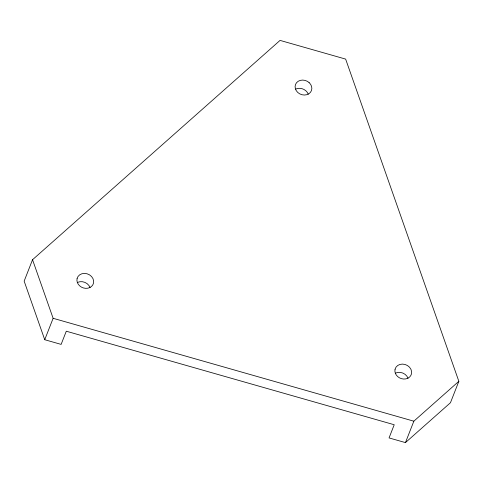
<?xml version="1.0" encoding="UTF-8"?>
<svg xmlns="http://www.w3.org/2000/svg" width="483" height="483" viewBox="0 0 483 483"><rect width="100%" height="100%" fill="white"/><g stroke="black" fill="none" stroke-linecap="round" stroke-linejoin="round"><path stroke-width="0.72" d="M32.542 259.715L24.15 281.13L44.732 339.718L61.13 344.391L66.292 331.211L394.225 424.744L389.056 437.924L405.454 442.603L450.458 402.725L458.85 381.31L345.641 59.101L280.055 40.397L32.542 259.715L53.124 318.297L44.732 339.718M405.454 442.603L413.846 421.188L458.85 381.31M53.124 318.297L413.846 421.188M77.515 282.44A8.537 7.305 21.4 0 1 90.049 287.59M395.486 373.13A8.537 7.305 21.4 0 1 408.02 378.286M295.693 89.114A8.537 7.305 21.4 0 1 304.073 89.53L305.872 90.804A8.537 7.305 21.4 0 1 308.226 94.263M77.093 278.54L76.918 280.46A8.537 7.305 21.4 0 0 83.529 287.983A8.537 7.305 21.4 0 0 92.754 284.976L93.491 283.219A8.537 7.305 21.4 0 0 87.055 273.776A8.537 7.305 21.4 0 0 77.093 278.54M395.07 369.235L394.889 371.155A8.537 7.305 21.4 0 0 401.506 378.678A8.537 7.305 21.4 0 0 410.725 375.671L411.462 373.914A8.537 7.305 21.4 0 0 405.026 364.466A8.537 7.305 21.4 0 0 395.07 369.235M309.102 82.569L307.297 81.295A8.537 7.305 21.4 0 0 295.095 86.481A8.537 7.305 21.4 0 0 306.735 94.716A8.537 7.305 21.4 0 0 309.102 82.569"/></g></svg>
